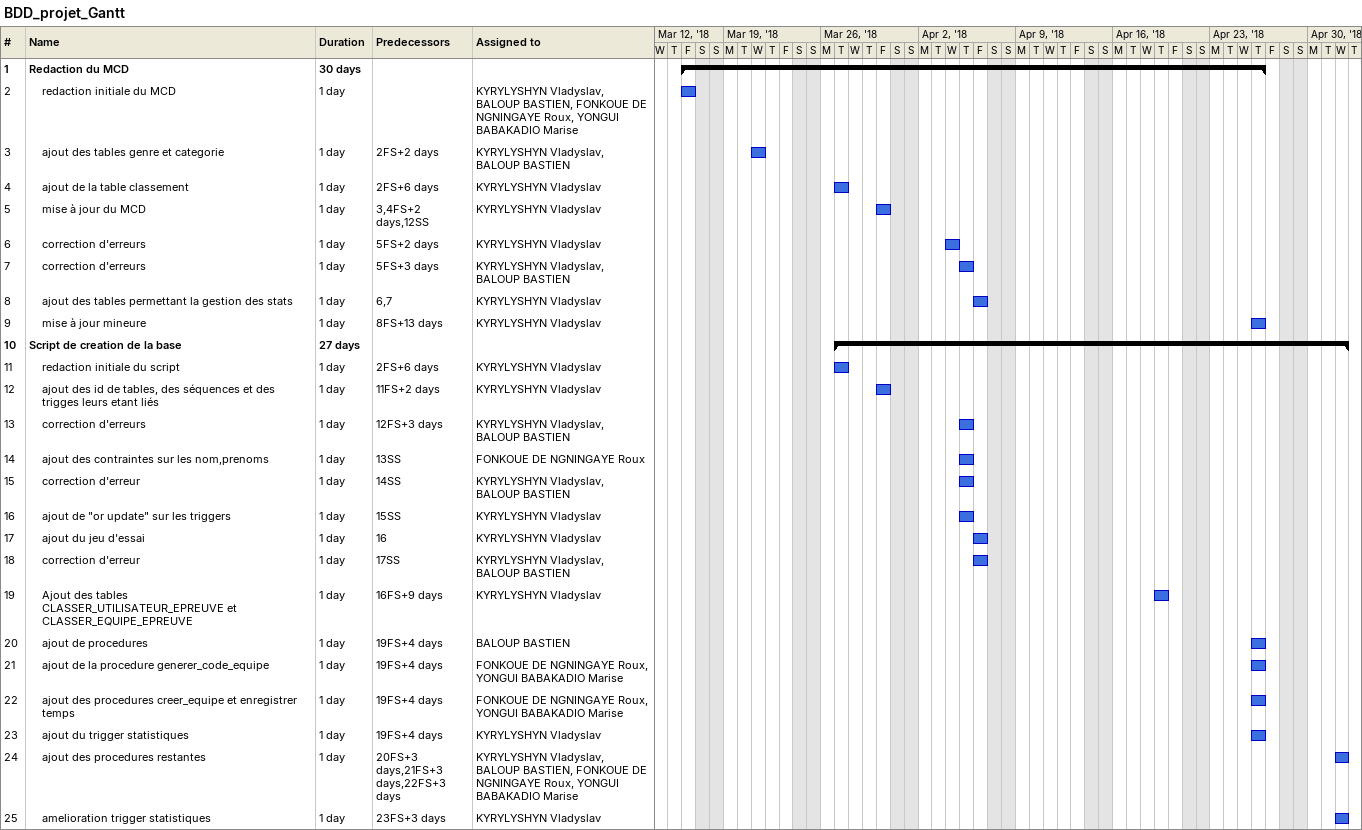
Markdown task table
BDD_projet_Gantt

| ID | Level | Task | Duration | Start | Finish | Predecessors | Resources |
|---|---|---|---|---|---|---|---|
| 1 | 1 | **Redaction du MCD** | 30d | 2018-03-16 | 2018-04-26 |  |  |
| 2 | 2 | redaction initiale du MCD | 1d | 2018-03-16 | 2018-03-16 |  | KYRYLYSHYN Vladyslav, BALOUP BASTIEN, FONKOUE DE NGNINGAYE Roux, YONGUI BABAKADIO Marise |
| 3 | 2 | ajout des tables genre et categorie | 1d | 2018-03-21 | 2018-03-21 | 2FS+2d | KYRYLYSHYN Vladyslav, BALOUP BASTIEN |
| 4 | 2 | ajout de la table classement | 1d | 2018-03-27 | 2018-03-27 | 2FS+6d | KYRYLYSHYN Vladyslav |
| 5 | 2 | mise à jour du MCD | 1d | 2018-03-30 | 2018-03-30 | 3, 4FS+2d, 12SS | KYRYLYSHYN Vladyslav |
| 6 | 2 | correction d'erreurs | 1d | 2018-04-04 | 2018-04-04 | 5FS+2d | KYRYLYSHYN Vladyslav |
| 7 | 2 | correction d'erreurs | 1d | 2018-04-05 | 2018-04-05 | 5FS+3d | KYRYLYSHYN Vladyslav, BALOUP BASTIEN |
| 8 | 2 | ajout des tables permettant la gestion des stats | 1d | 2018-04-06 | 2018-04-06 | 6, 7 | KYRYLYSHYN Vladyslav |
| 9 | 2 | mise à jour mineure | 1d | 2018-04-26 | 2018-04-26 | 8FS+13d | KYRYLYSHYN Vladyslav |
| 10 | 1 | **Script de creation de la base** | 27d | 2018-03-27 | 2018-05-02 |  |  |
| 11 | 2 | redaction initiale du script | 1d | 2018-03-27 | 2018-03-27 | 2FS+6d | KYRYLYSHYN Vladyslav |
| 12 | 2 | ajout des id de tables, des séquences et des trigges leurs etant liés | 1d | 2018-03-30 | 2018-03-30 | 11FS+2d | KYRYLYSHYN Vladyslav |
| 13 | 2 | correction d'erreurs | 1d | 2018-04-05 | 2018-04-05 | 12FS+3d | KYRYLYSHYN Vladyslav, BALOUP BASTIEN |
| 14 | 2 | ajout des contraintes sur les nom,prenoms | 1d | 2018-04-05 | 2018-04-05 | 13SS | FONKOUE DE NGNINGAYE Roux |
| 15 | 2 | correction d'erreur | 1d | 2018-04-05 | 2018-04-05 | 14SS | KYRYLYSHYN Vladyslav, BALOUP BASTIEN |
| 16 | 2 | ajout de "or update" sur les triggers | 1d | 2018-04-05 | 2018-04-05 | 15SS | KYRYLYSHYN Vladyslav |
| 17 | 2 | ajout du jeu d'essai | 1d | 2018-04-06 | 2018-04-06 | 16 | KYRYLYSHYN Vladyslav |
| 18 | 2 | correction d'erreur | 1d | 2018-04-06 | 2018-04-06 | 17SS | KYRYLYSHYN Vladyslav, BALOUP BASTIEN |
| 19 | 2 | Ajout des tables CLASSER_UTILISATEUR_EPREUVE et CLASSER_EQUIPE_EPREUVE | 1d | 2018-04-19 | 2018-04-19 | 16FS+9d | KYRYLYSHYN Vladyslav |
| 20 | 2 | ajout de procedures | 1d | 2018-04-26 | 2018-04-26 | 19FS+4d | BALOUP BASTIEN |
| 21 | 2 | ajout de la procedure generer_code_equipe | 1d | 2018-04-26 | 2018-04-26 | 19FS+4d | FONKOUE DE NGNINGAYE Roux, YONGUI BABAKADIO Marise |
| 22 | 2 | ajout des procedures creer_equipe et enregistrer temps | 1d | 2018-04-26 | 2018-04-26 | 19FS+4d | FONKOUE DE NGNINGAYE Roux, YONGUI BABAKADIO Marise |
| 23 | 2 | ajout du trigger statistiques | 1d | 2018-04-26 | 2018-04-26 | 19FS+4d | KYRYLYSHYN Vladyslav |
| 24 | 2 | ajout des procedures restantes | 1d | 2018-05-02 | 2018-05-02 | 20FS+3d, 21FS+3d, 22FS+3d | KYRYLYSHYN Vladyslav, BALOUP BASTIEN, FONKOUE DE NGNINGAYE Roux, YONGUI BABAKADIO Marise |
| 25 | 2 | amelioration trigger statistiques | 1d | 2018-05-02 | 2018-05-02 | 23FS+3d | KYRYLYSHYN Vladyslav |
